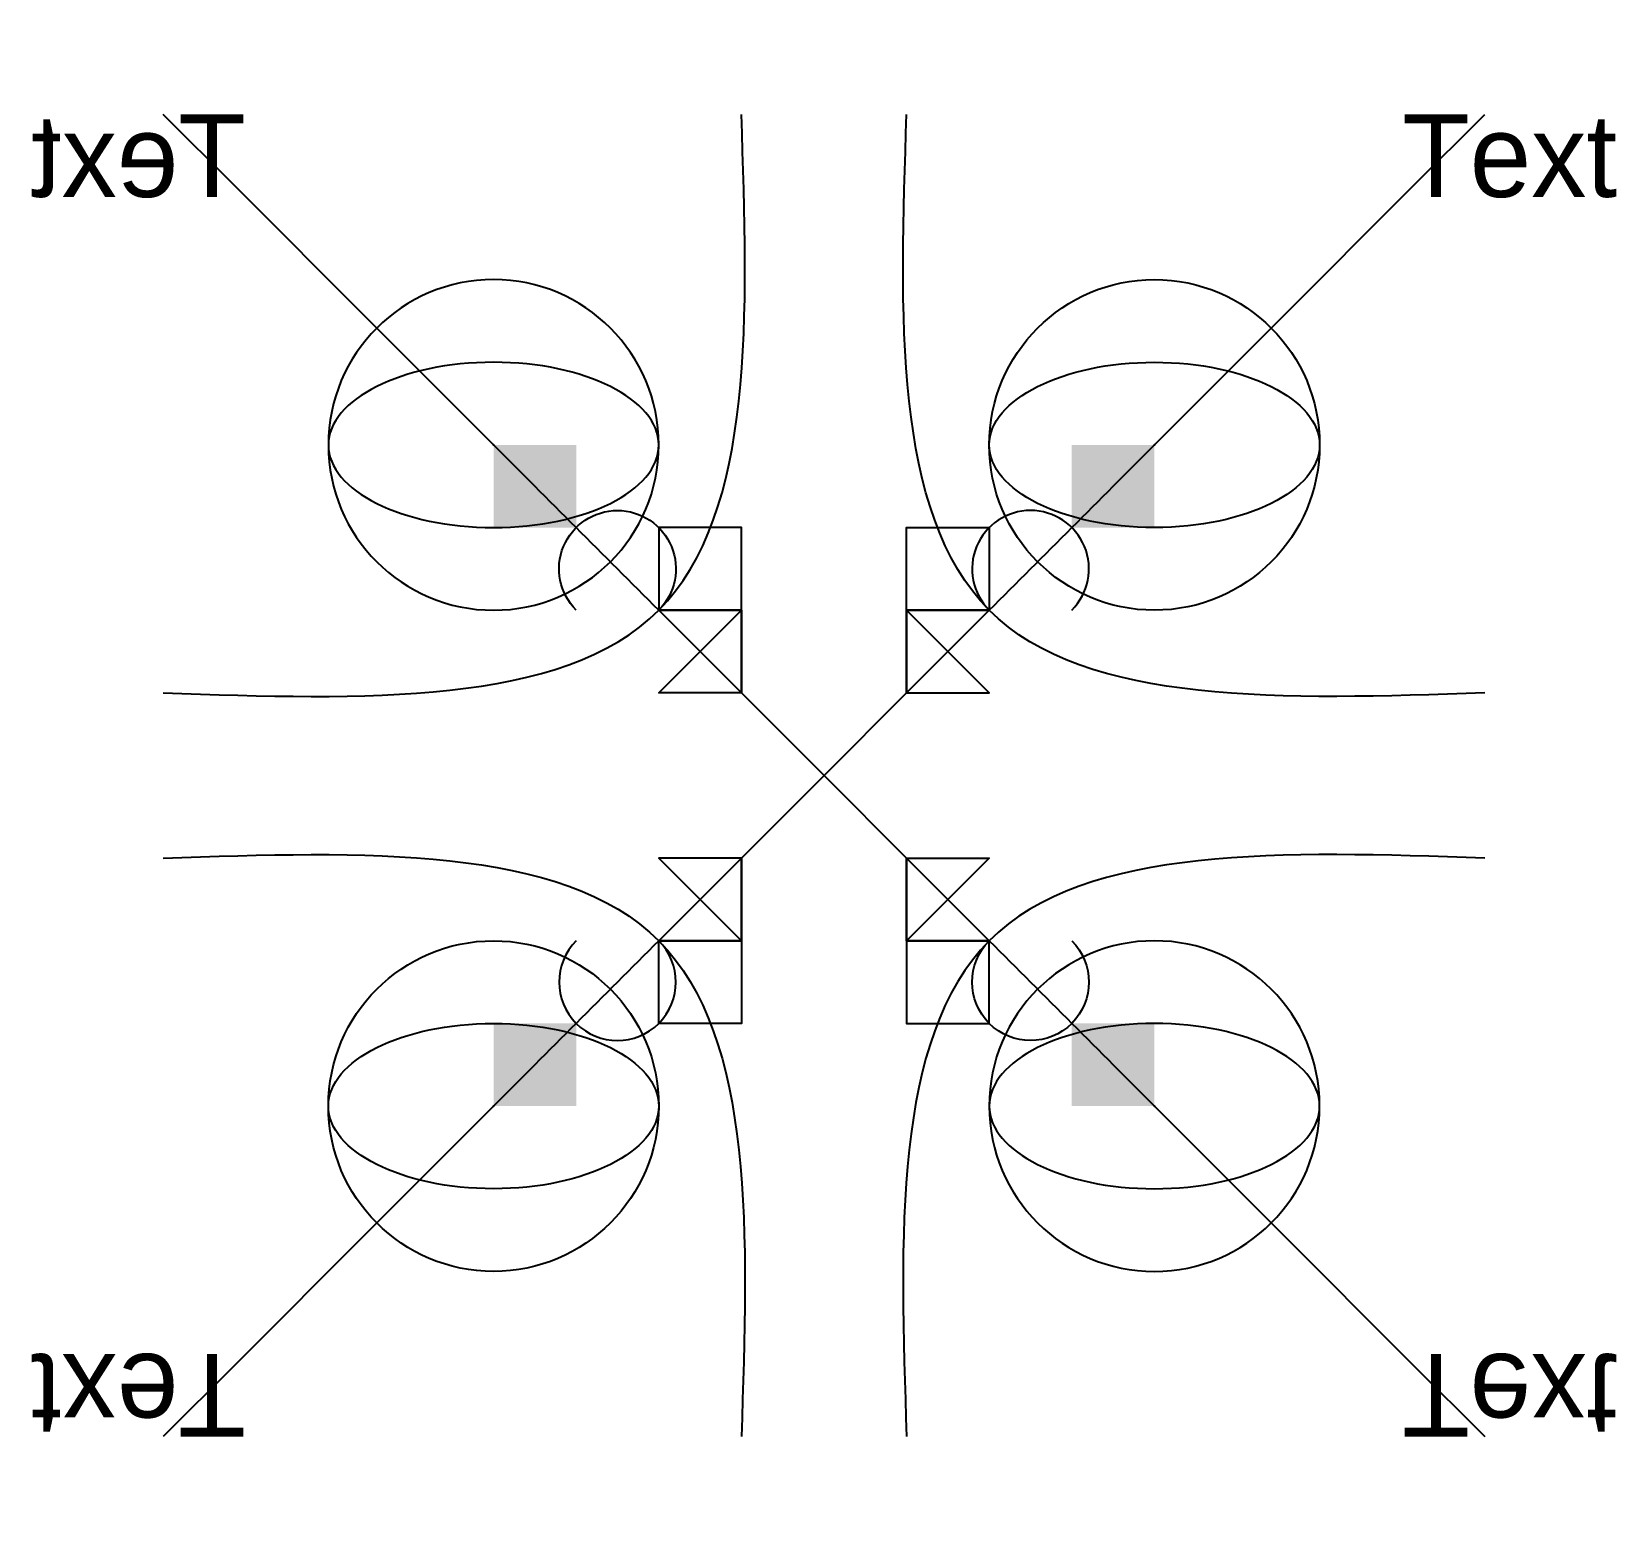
# Model space of a CAD drawing. Extents: x -9.6 to 9.6, y -9 to 9.
import ezdxf

# ---------------------------------------------------------------- set-up
doc = ezdxf.new("R2010")
doc.units = 0
pattern_1 = [(0, (0, 0), (0, 6.985), [5.08, -1.905]), (90, (0, 0), (-6.985, 4e-16), [5.08, -1.905])]
pattern_2 = [(180, (0, 0), (-9e-16, -6.985), [5.08, -1.905]), (270, (0, 0), (6.985, -1e-15), [5.08, -1.905])]

msp = doc.modelspace()

# ---------------------------------------------------------------- hatches: boundary and pattern name
at = {"extrusion": (1e-16, 0, -1)}
h = msp.add_hatch(dxfattribs=at)
h.set_pattern_fill('ANGLE', color=256, style=0)
h.set_pattern_definition(pattern_1)
h.paths.add_polyline_path([(8, 8), (9, 8), (9, 9), (8, 9)])
h = msp.add_hatch()
h.set_pattern_fill('ANGLE', color=256, style=0)
h.set_pattern_definition(pattern_1)
h.paths.add_polyline_path([(8, 8), (9, 8), (9, 9), (8, 9)])
h = msp.add_hatch()
h.set_pattern_fill('ANGLE', color=256, style=0)
h.set_pattern_definition(pattern_2)
h.paths.add_polyline_path([(-8, -8), (-9, -8), (-9, -9), (-8, -9)])
at = {"extrusion": (0, 1e-16, -1)}
h = msp.add_hatch(dxfattribs=at)
h.set_pattern_fill('ANGLE', color=256, style=0)
h.set_pattern_definition(pattern_2)
h.paths.add_polyline_path([(-8, -8), (-9, -8), (-9, -9), (-8, -9)])

# ---------------------------------------------------------------- linework, layer by layer
at = {"extrusion": (1e-16, 0, -1)}
msp.add_line((0, 0), (-1, 1), dxfattribs=at)
for q in [(1, 1), (-1, -1)]:
    msp.add_line((0, 0), q)
at = {"extrusion": (0, 1e-16, -1)}
msp.add_line((0, 0), (1, -1), dxfattribs=at)
at = {"extrusion": (1e-16, 0, -1)}
msp.add_lwpolyline([(1, 1), (2, 1), (1, 2)], close=True, dxfattribs=at)
for points in [[(1, 1), (2, 1), (1, 2)], [(-1, -1), (-2, -1), (-1, -2)]]:
    msp.add_lwpolyline(points, close=True)
at = {"extrusion": (0, 1e-16, -1)}
msp.add_lwpolyline([(-1, -1), (-2, -1), (-1, -2)], close=True, dxfattribs=at)
for points in [[(-1, 1, 0), (-1, 2, 0), (-2, 2, 0)], [(1, 1, 0), (1, 2, 0), (2, 2, 0)], [(-1, -1, 0), (-1, -2, 0), (-2, -2, 0)], [(1, -1, 0), (1, -2, 0), (2, -2, 0)]]:
    msp.add_polyline3d(points, close=True)
at = {"extrusion": (1e-16, 0, -1)}
msp.add_circle((4, 4), 2, dxfattribs=at)
for centre in [(4, 4), (-4, -4)]:
    msp.add_circle(centre, 2)
at = {"extrusion": (0, 1e-16, -1)}
msp.add_circle((-4, -4), 2, dxfattribs=at)
at = {"extrusion": (1e-16, 0, -1)}
msp.add_arc((2.5, 2.5), 0.707, 315, 225, dxfattribs=at)
for centre, start, end in [((2.5, 2.5), 315, 225), ((-2.5, -2.5), 135, 45)]:
    msp.add_arc(centre, 0.707, start, end)
at = {"extrusion": (0, 1e-16, -1)}
msp.add_arc((-2.5, -2.5), 0.707, 135, 45, dxfattribs=at)
at = {"extrusion": (1e-16, 0, -1)}
msp.add_ellipse((-4, 4), major_axis=(2, 0), ratio=0.5, dxfattribs=at)
for centre, major_axis in [((4, 4), (-2, 0)), ((-4, -4), (2, 0))]:
    msp.add_ellipse(centre, major_axis=major_axis, ratio=0.5)
at = {"extrusion": (0, 1e-16, -1)}
msp.add_ellipse((4, -4), major_axis=(-2, 0), ratio=0.5, dxfattribs=at)
for points in [[(-2, 2), (-2.667, 2.667), (-4.667, 4.667), (-6.667, 6.667), (-8, 8)], [(2, 2), (2.667, 2.667), (4.667, 4.667), (6.667, 6.667), (8, 8)], [(-2, -2), (-2.667, -2.667), (-4.667, -4.667), (-6.667, -6.667), (-8, -8)], [(2, -2), (2.667, -2.667), (4.667, -4.667), (6.667, -6.667), (8, -8)]]:
    msp.add_open_spline(points, degree=3, knots=[0, 0, 0, 0, 2.828427, 8.485281, 8.485281, 8.485281, 8.485281])
for points in [[(-8, 1), (-5.583, 0.917), (-0.75, 0.75), (-0.917, 5.583), (-1, 8)], [(8, 1), (5.583, 0.917), (0.75, 0.75), (0.917, 5.583), (1, 8)], [(-8, -1), (-5.583, -0.917), (-0.75, -0.75), (-0.917, -5.583), (-1, -8)], [(8, -1), (5.583, -0.917), (0.75, -0.75), (0.917, -5.583), (1, -8)]]:
    msp.add_open_spline(points, degree=3)
at = {"extrusion": (1e-16, 0, -1)}
msp.add_point((-4, 4), dxfattribs=at)
for p in [(4, 4), (-4, -4)]:
    msp.add_point(p)
at = {"extrusion": (0, 1e-16, -1)}
msp.add_point((4, -4), dxfattribs=at)
at = {"extrusion": (1e-16, 0, -1)}
msp.add_solid([(3, 4), (4, 4), (3, 3), (4, 3)], dxfattribs=at)
for points in [[(3, 4), (4, 4), (3, 3), (4, 3)], [(-3, -4), (-4, -4), (-3, -3), (-4, -3)]]:
    msp.add_solid(points)
at = {"extrusion": (0, 1e-16, -1)}
msp.add_solid([(-3, -4), (-4, -4), (-3, -3), (-4, -3)], dxfattribs=at)
for points in [[(-1, 2), (-1, 3), (-2, 3), (-2, 2)], [(1, 2), (1, 3), (2, 3), (2, 2)], [(-1, -2), (-1, -3), (-2, -3), (-2, -2)], [(1, -2), (1, -3), (2, -3), (2, -2)]]:
    msp.add_3dface(points)

# ---------------------------------------------------------------- texts
at = {"extrusion": (1e-16, 0, -1)}
msp.add_text('Text', height=1, dxfattribs=at).set_placement((7, 7))
msp.add_text('Text', height=1).set_placement((7, 7))
msp.add_text('Text', height=1, rotation=180).set_placement((-7, -7))
at = {"extrusion": (0, 1e-16, -1)}
msp.add_text('Text', height=1, rotation=180, dxfattribs=at).set_placement((-7, -7))

doc.saveas('drawing.dxf')
